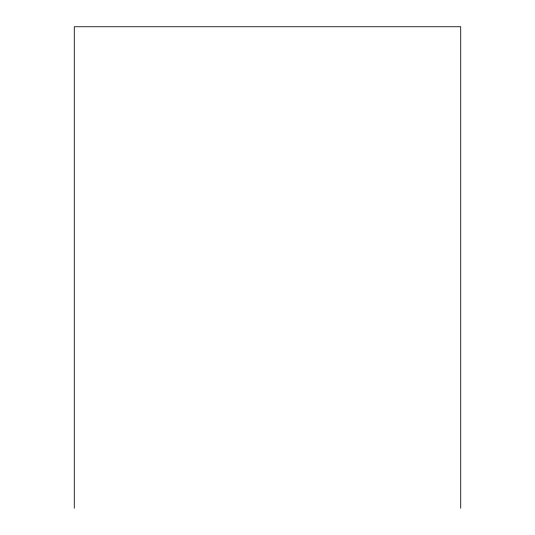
<?xml version="1.0" encoding="UTF-8"?>
<svg xmlns="http://www.w3.org/2000/svg" width="535" height="535" viewBox="0 0 535 535"><rect width="100%" height="100%" fill="white"/><g stroke="black" fill="none" stroke-linecap="round" stroke-linejoin="round"><path stroke-width="0.8" d="M460.722 508.25L460.722 26.75L74.278 26.75L74.278 508.25"/></g></svg>
